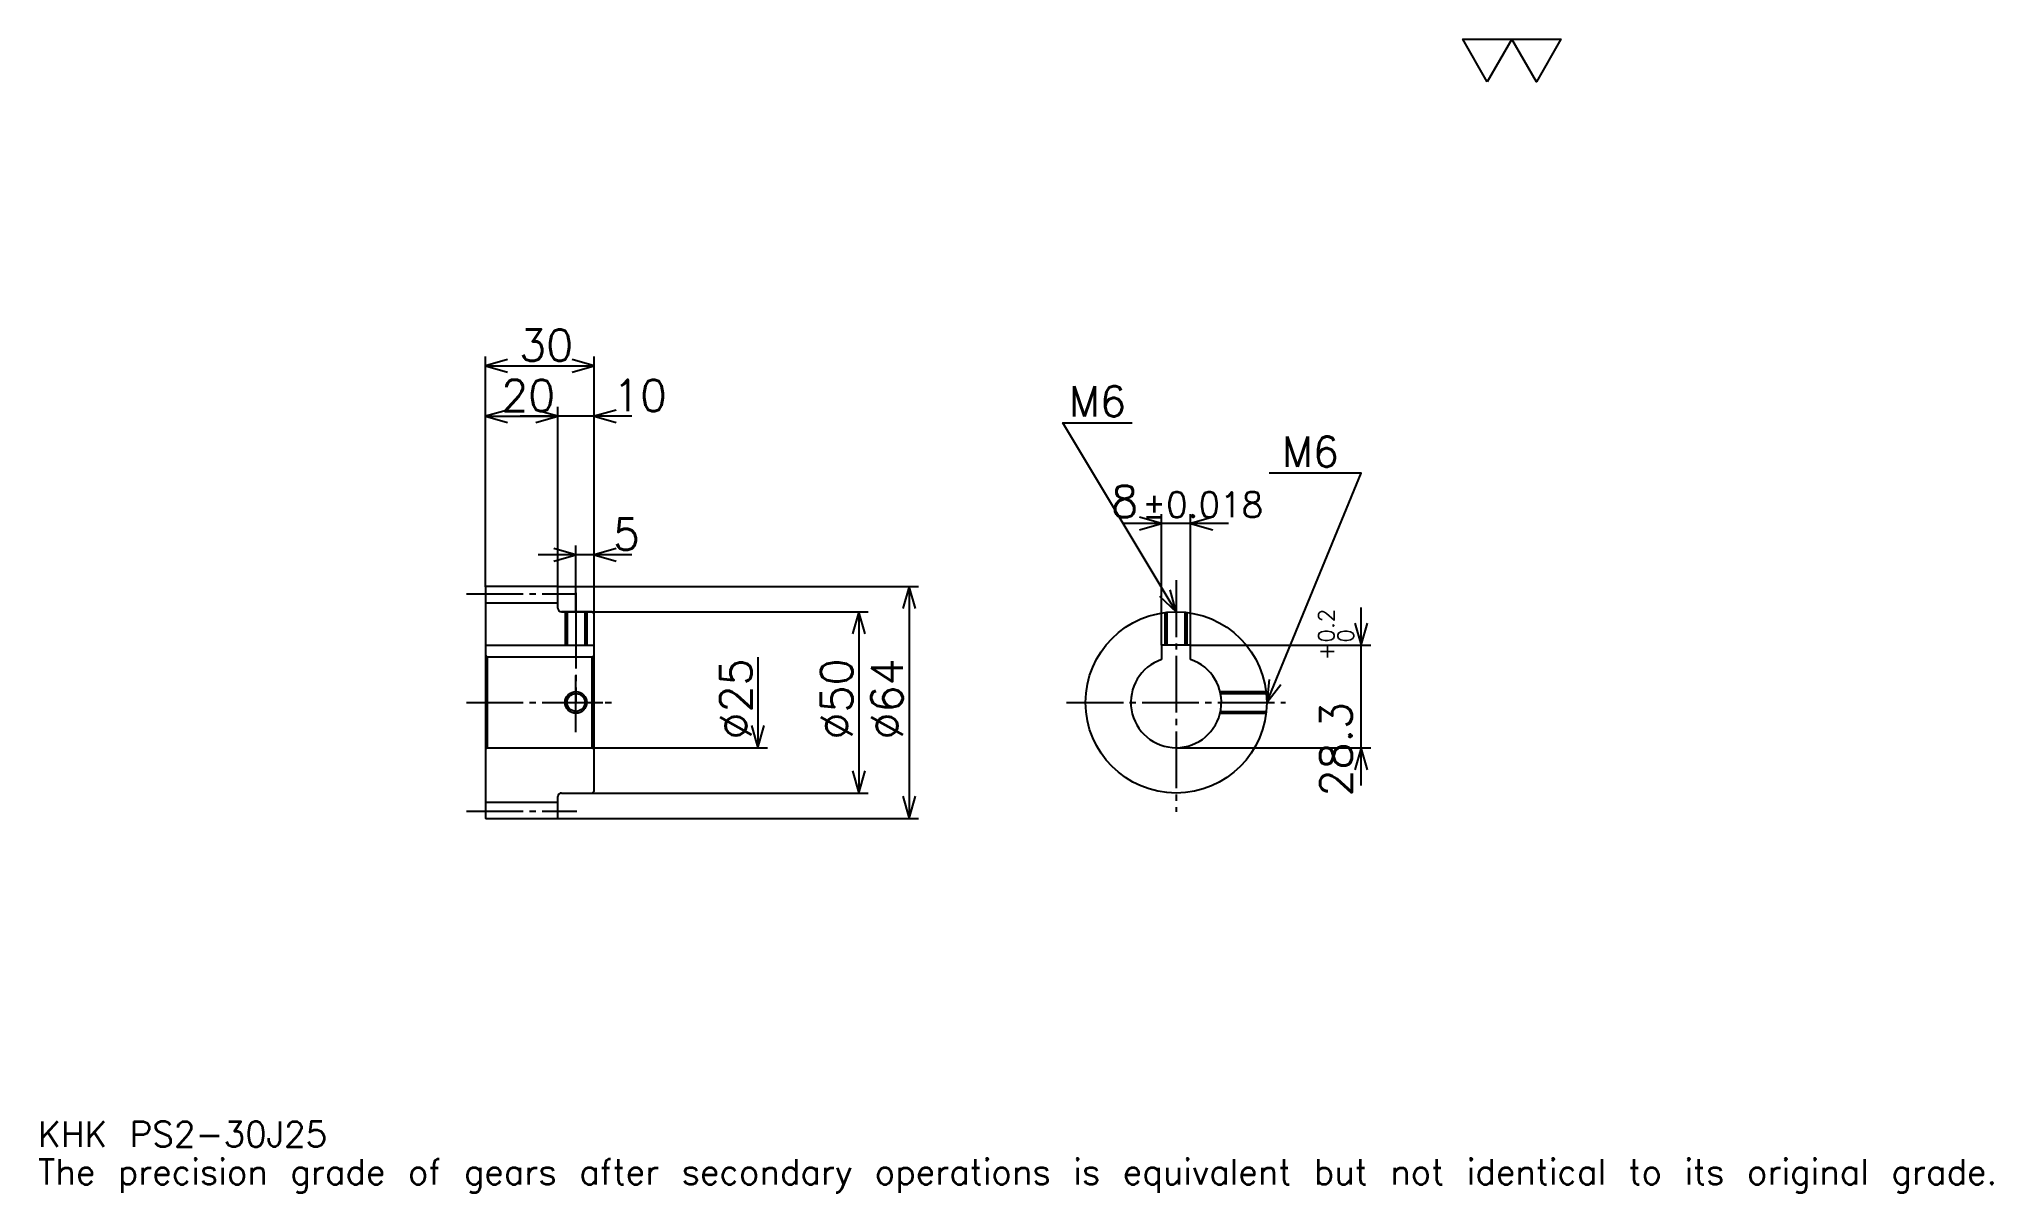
# Model space of a CAD drawing. Extents: x 18 to 557, y 6 to 325.
import ezdxf

# ---------------------------------------------------------------- set-up
doc = ezdxf.new("R2010")
doc.units = 0
doc.linetypes.add('DASHDOT', pattern=[20.869564, 15.652174, -1.73913, 1.73913, -1.73913])
doc.layers.get('0').update_dxf_attribs({"linetype": 'CONTINUOUS'})
doc.layers.add('DASHDOT', color=6, linetype='DASHDOT')
doc.styles.add('KANJI', font='TXT', dxfattribs={"bigfont": 'BIGFONT'})

msp = doc.modelspace()

# ---------------------------------------------------------------- linework, layer by layer
at = {"color": 5}
for p, q in [((140.869568, 173.739136), (140.869568, 237.217407)), ((140.869568, 234.608704), (170.869568, 234.608704)), ((170.869568, 173.739136), (170.869568, 237.217407)), ((160.869568, 173.739136), (160.869568, 223.304352)), ((140.869568, 220.695648), (160.869568, 220.695648)), ((181.304352, 220.695648), (150.434784, 220.695648)), ((345.956543, 191.08696), (317.086975, 191.08696)), ((327.521729, 157.539139), (327.521729, 193.695663)), ((335.521729, 157.539139), (335.521729, 193.695663)), ((165.869568, 173.739136), (165.869568, 185.043488)), ((181.304352, 182.434784), (155.434784, 182.434784)), ((140.869568, 173.63913), (140.869568, 173.739136)), ((160.769562, 173.739136), (170.869568, 173.739136)), ((160.869568, 173.63913), (160.869568, 173.739136)), ((165.869568, 166.739136), (165.869568, 173.739136)), ((165.869568, 166.739136), (165.869568, 173.739136)), ((170.869568, 173.739136), (260.434784, 173.739136)), ((170.869568, 166.239136), (170.869568, 173.739136)), ((257.82608, 173.739136), (257.82608, 109.739136)), ((382.608704, 118.804352), (382.608704, 167.973923)), ((161.869568, 166.739136), (170.869568, 166.739136)), ((170.869568, 166.739136), (246.521744, 166.739136)), ((243.913055, 166.739136), (243.913055, 116.739136)), ((335.521729, 157.539139), (385.217407, 157.539139)), ((216.08696, 154.239136), (216.08696, 129.239136)), ((170.869568, 129.239136), (218.695648, 129.239136)), ((331.521729, 129.239136), (385.217407, 129.239136)), ((161.869568, 116.739136), (170.869568, 116.739136)), ((170.869568, 116.739136), (246.521744, 116.739136)), ((160.769562, 109.739136), (170.869568, 109.739136)), ((170.869568, 109.739136), (260.434784, 109.739136))]:
    msp.add_line(p, q, dxfattribs=at)
at = {"color": 4}
for p, q in [((140.869568, 169.239136), (160.869568, 169.239136)), ((140.869568, 157.539139), (170.869568, 157.539139)), ((141.369568, 154.239136), (141.369568, 129.239136)), ((170.369568, 154.239136), (170.869568, 154.739136)), ((170.369568, 129.239136), (170.869568, 128.739136)), ((140.869568, 114.239136), (160.869568, 114.239136))]:
    msp.add_line(p, q, dxfattribs=at)
at = {"color": 7}
msp.add_lwpolyline([(417.391296, 313.043488), (410.608673, 324.800018), (437.739136, 324.800018), (430.956512, 313.043488), (424.17392, 324.800018), (417.391296, 313.043488)], dxfattribs=at)
at = {"color": 5}
for points in [[(146.956528, 236.347839), (140.869568, 234.608704), (146.956528, 232.869568)], [(164.782608, 232.869568), (170.869568, 234.608704), (164.782608, 236.347839)], [(146.956528, 222.434784), (140.869568, 220.695648), (146.956528, 218.956528)], [(154.782608, 218.956528), (160.869568, 220.695648), (154.782608, 222.434784)], [(154.782608, 218.956528), (160.869568, 220.695648), (154.782608, 222.434784)], [(176.956528, 222.434784), (170.869568, 220.695648), (176.956528, 218.956528)], [(331.521729, 166.739136), (300.217407, 218.913055), (319.347839, 218.913055)], [(356.521729, 141.739136), (382.608704, 205), (357.217407, 205)], [(321.434784, 189.347839), (327.521729, 191.08696), (321.434784, 192.826096)], [(341.608704, 192.826096), (335.521729, 191.08696), (341.608704, 189.347839)], [(159.782608, 180.695648), (165.869568, 182.434784), (159.782608, 184.17392)], [(176.956528, 184.17392), (170.869568, 182.434784), (176.956528, 180.695648)], [(259.565216, 167.652176), (257.82608, 173.739136), (256.086975, 167.652176)], [(326.898743, 171.063889), (331.521729, 166.739136), (329.881317, 172.853439)], [(245.652176, 160.652176), (243.913055, 166.739136), (242.17392, 160.652176)], [(380.869568, 163.626099), (382.608704, 157.539139), (384.347839, 163.626099)], [(357.234497, 148.029419), (356.521729, 141.739136), (360.450073, 146.7034)], [(214.347839, 135.326096), (216.08696, 129.239136), (217.82608, 135.326096)], [(384.347839, 123.152176), (382.608704, 129.239136), (380.869568, 123.152176)], [(242.17392, 122.826096), (243.913055, 116.739136), (245.652176, 122.826096)], [(256.086975, 115.826096), (257.82608, 109.739136), (259.565216, 115.826096)]]:
    msp.add_lwpolyline(points, dxfattribs=at)
at = {"color": 4}
for points in [[(160.869568, 167.739136), (160.869568, 173.63913), (160.769562, 173.739136), (140.969574, 173.739136), (140.869568, 173.63913), (140.869568, 128.739136)], [(161.869568, 116.739136), (170.369568, 116.739136), (170.869568, 117.239136), (170.869568, 166.239136), (170.369568, 166.739136), (161.869568, 166.739136)], [(162.869568, 166.739136), (162.869568, 157.539139)], [(163.409576, 166.739136), (163.409576, 157.539139)], [(168.329559, 166.739136), (168.329559, 157.539139)], [(168.869568, 166.739136), (168.869568, 157.539139)], [(328.521729, 157.539139), (328.521729, 166.558487)], [(329.061737, 157.539139), (329.061737, 166.617813)], [(333.98175, 157.539139), (333.98175, 166.617813)], [(334.521729, 157.539139), (334.521729, 166.558487)], [(335.521729, 153.581848), (335.521729, 157.539139), (327.521729, 157.539139), (327.521729, 153.581848)], [(140.869568, 128.739136), (141.369568, 129.239136), (170.369568, 129.239136), (170.369568, 154.239136), (141.369568, 154.239136), (140.869568, 154.739136)], [(343.656403, 144.739136), (356.341095, 144.739136)], [(343.777283, 144.199142), (356.400421, 144.199142)], [(343.656403, 138.739136), (356.341095, 138.739136)], [(343.777283, 139.279129), (356.400421, 139.279129)], [(140.869568, 128.739136), (140.869568, 109.839134), (140.969574, 109.739136), (160.769562, 109.739136), (160.869568, 109.839134), (160.869568, 115.739136)]]:
    msp.add_lwpolyline(points, dxfattribs=at)
for centre, radius in [((331.521729, 141.739136), 25), ((165.869568, 141.739136), 2.46)]:
    msp.add_circle(centre, radius, dxfattribs=at)
at = {"color": 7}
msp.add_circle((165.869568, 141.739136), 3, dxfattribs=at)
at = {"color": 4}
for centre, radius, start, end in [((161.869568, 167.739136), 1, 180, 270), ((331.521729, 141.739136), 12.5, 108.66292518, 71.33707482), ((161.869568, 115.739136), 1, 90, 180)]:
    msp.add_arc(centre, radius, start, end, dxfattribs=at)
at = {"layer": 'DASHDOT', "color": 7}
for p, q in [((331.521729, 175.434784), (331.521729, 111.521744)), ((135.652176, 171.739136), (166.08696, 171.739136)), ((165.869568, 166.739136), (165.869568, 141.739136)), ((135.652176, 141.739136), (176.08696, 141.739136)), ((301.304352, 141.739136), (361.739136, 141.739136)), ((135.652176, 111.739136), (166.08696, 111.739136))]:
    msp.add_line(p, q, dxfattribs=at)
for points in [[(165.869568, 171.956528), (165.869568, 152.321747)], [(165.869568, 133.521744), (165.869568, 149.956528)], [(157.652176, 141.739136), (174.08696, 141.739136)]]:
    msp.add_lwpolyline(points, dxfattribs=at)

# ---------------------------------------------------------------- texts
at = {"color": 7, "style": 'KANJI'}
for s, height, p in [('30', 8.695652, (150.217392, 236)), ('20', 8.695652, (145.217392, 222.08696)), ('10', 8.695652, (176.08696, 222.08696)), ('M6', 8.347826, (301.956543, 220.652176)), ('M6', 8.347826, (360.695679, 206.739136)), ('8', 8.695652, (313.572205, 192.826096)), ('%%p0.018', 6.956522, (322.17981, 192.826096)), ('5', 8.695652, (176.08696, 183.826096)), ('KHK PS2-30J25', 6.956522, (17.391304, 19.130434)), ('The precision grade of gears after secondary operations is equivalent but not identical to its original grade.', 6.956522, (17.391304, 8.695652))]:
    msp.add_text(s, height=height, dxfattribs=at).set_placement(p)
for s, height, p in [('0.2', 4.347826, (375.130432, 158.272507)), ('+', 4.347826, (375.130432, 153.402939)), ('0', 4.347826, (380.521729, 158.272507)), ('%%c25', 8.695652, (214.347839, 131.521744)), ('%%c50', 8.695652, (242.17392, 131.521744)), ('%%c64', 8.695652, (256.086975, 131.521744)), ('28.3', 8.695652, (380, 115.764717))]:
    msp.add_text(s, height=height, rotation=90, dxfattribs=at).set_placement(p)

doc.saveas('drawing.dxf')
